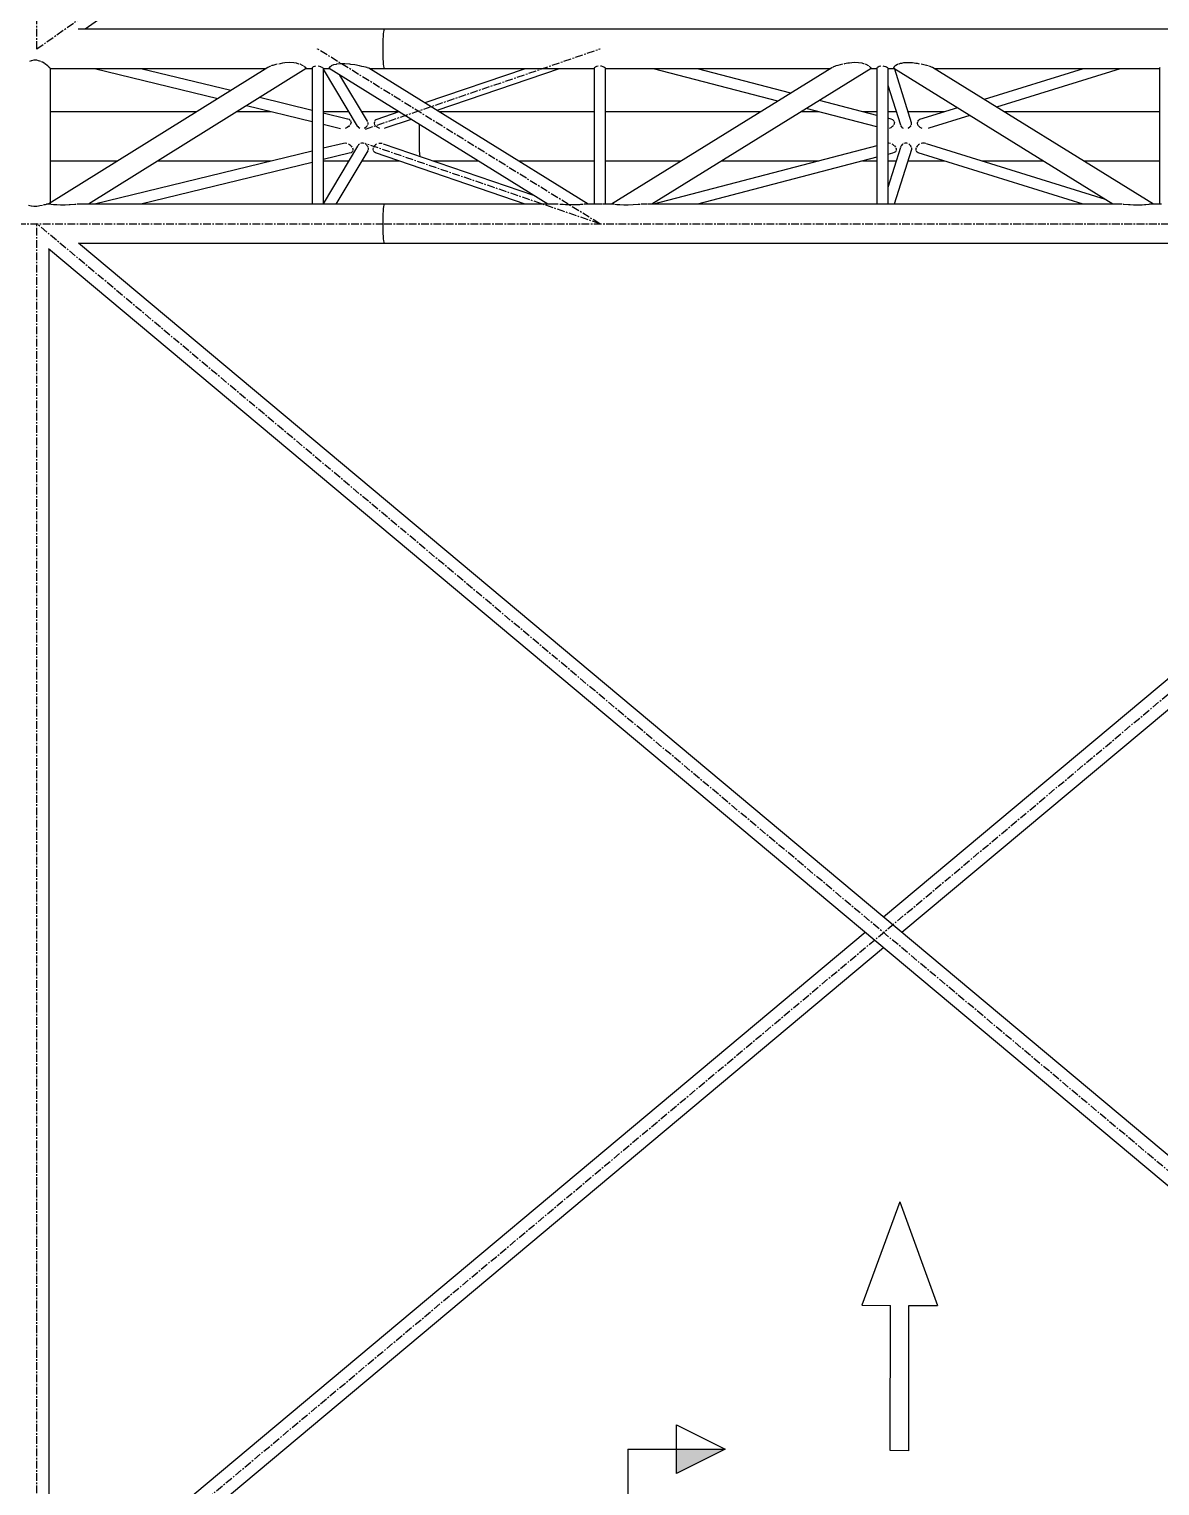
# Model space of a CAD drawing. Header units: millimetres. Extents: x 5143 to 30813, y 232 to 21408.
# Drawn here: x 10088 to 11253, y 17630 to 19131 of the extents above; entities that cross this region are included whole.
import ezdxf

# ---------------------------------------------------------------- set-up
doc = ezdxf.new("R2010")
doc.units = ezdxf.units.MM
doc.header["$LTSCALE"] = 0.25
doc.linetypes.add('CENTER', pattern=[50.8, 31.75, -6.35, 6.35, -6.35])
doc.linetypes.add('XKITLINE00', pattern=[0])

msp = doc.modelspace()

# ---------------------------------------------------------------- linework, layer by layer
at = {"color": 8, "linetype": 'CENTER'}
for p, q in [((10096.4, 19110.3), (11068.2, 19795.1)), ((10096.4, 19110.3), (10096.5, 19431.6)), ((10676, 18930.3), (10385.5, 19110.3)), ((10434.8, 19027.8), (10676, 19110.3)), ((10676, 18930.3), (10434.8, 19012.8)), ((9200.8, 18930.3), (10454.1, 18930.3)), ((10096.4, 17470.3), (11840, 18930.3)), ((11840, 17470.3), (10096.4, 18930.3)), ((10096.4, 17470.3), (10096.4, 18930.3)), ((10454.1, 18930.3), (11840, 18930.3))]:
    msp.add_line(p, q, dxfattribs=at)
at = {"color": 8, "linetype": 'XKITLINE00'}
for p, q in [((11040.9, 19760.9), (10146.3, 19130.6)), ((10454.1, 19130.6), (10138.8, 19130.6)), ((10453.8, 19130.3), (10453.6, 19129.4)), ((10453.8, 19130.3), (10453.6, 19129.4)), ((10454.1, 19130.6), (10453.8, 19130.3)), ((10454.1, 19130.6), (10453.8, 19130.3)), ((11718.1, 19130.6), (10454.1, 19130.6)), ((10452.7, 19117.2), (10452.6, 19113.8)), ((10452.8, 19120.4), (10452.7, 19117.2)), ((10452.9, 19123.3), (10452.8, 19120.4)), ((10453.1, 19125.8), (10452.9, 19123.3)), ((10453.3, 19127.9), (10453.1, 19125.8)), ((10453.6, 19129.4), (10453.3, 19127.9)), ((10452.6, 19113.8), (10452.6, 19110.3)), ((10452.6, 19110.3), (10452.6, 19106.7)), ((10452.6, 19106.7), (10452.7, 19103.3)), ((10452.7, 19103.3), (10452.8, 19100.1)), ((10452.8, 19100.1), (10452.9, 19097.2)), ((10090.5, 19098.1), (10088.9, 19097.4)), ((10090.9, 19098.1), (10090.5, 19098.1)), ((10093.3, 19098.8), (10090.9, 19098.1)), ((10096.4, 19098.7), (10093.3, 19098.8)), ((10098.2, 19098.1), (10096.4, 19098.7)), ((10099.4, 19097.8), (10098.2, 19098.1)), ((10100.5, 19097.4), (10099.4, 19097.8)), ((10102.3, 19096.6), (10101.3, 19097)), ((10103.9, 19095.5), (10102.3, 19096.6)), ((10104.9, 19095), (10103.9, 19095.5)), ((10105, 19094.8), (10104.9, 19095)), ((10107.1, 19093.3), (10105.4, 19094.5)), ((10107.6, 19092.8), (10107.1, 19093.3)), ((10108.7, 19091.9), (10107.9, 19092.6)), ((10108.7, 19091.9), (10108.9, 19091.6)), ((10109.2, 19091.3), (10108.9, 19091.6)), ((10334.1, 19091.1), (10108.9, 18950.9)), ((10109.7, 19090.9), (10109.4, 19091.1)), ((10109.7, 19090.9), (10109.8, 19090.5)), ((10109.8, 19090.5), (10109.9, 19090.3)), ((10110, 19090.3), (10110, 19090.2)), ((10110, 19090.2), (10110, 18951.6)), ((10332.2, 19090), (10110, 19090)), ((10373.8, 19090.2), (10149.6, 18950.6)), ((10282.6, 19059), (10155.7, 19090)), ((10296, 19067.4), (10203.6, 19090)), ((10334.9, 19091.6), (10334.3, 19091.3)), ((10335.6, 19092), (10334.9, 19091.6)), ((10337.1, 19092.6), (10335.6, 19092)), ((10338.5, 19093.1), (10337.7, 19092.8)), ((10339.4, 19093.3), (10338.5, 19093.1)), ((10342.5, 19094.2), (10339.4, 19093.3)), ((10344, 19094.5), (10342.5, 19094.2)), ((10347, 19095.1), (10345.5, 19094.8)), ((10349.5, 19095.5), (10347, 19095.1)), ((10351.8, 19095.9), (10349.5, 19095.5)), ((10356.6, 19096.2), (10351.8, 19095.9)), ((10360.9, 19096), (10356.6, 19096.2)), ((10363.7, 19095.5), (10360.9, 19096)), ((10364.5, 19095.4), (10363.7, 19095.5)), ((10366.5, 19094.8), (10364.5, 19095.4)), ((10369.9, 19093.4), (10367.6, 19094.5)), ((10367.6, 19094.5), (10367.6, 19094.5)), ((10369.9, 19093.4), (10370, 19093.3)), ((10370.9, 19092.8), (10370, 19093.3)), ((10371.8, 19092.4), (10371.4, 19092.6)), ((10371.8, 19092.4), (10372.4, 19091.6)), ((10373, 19091.4), (10372.4, 19091.6)), ((10373, 19091.4), (10373, 19091.3)), ((10373.2, 19091.1), (10373.6, 19090.6)), ((10379.8, 19090), (10373.5, 19090)), ((10373.6, 19090.6), (10373.6, 19090.5)), ((10373.6, 19090.5), (10373.7, 19090.3)), ((10373.8, 19090.3), (10373.8, 19090.2)), ((10380, 19091.1), (10379.8, 19090.8)), ((10379.8, 19090.8), (10379.8, 18950.6)), ((10380.6, 19091.6), (10380.1, 19091.3)), ((10380.1, 19091.3), (10380.1, 19091.3)), ((10380.9, 19091.8), (10380.6, 19091.6)), ((10382.2, 19092.4), (10380.9, 19091.8)), ((10383.4, 19092.6), (10382.2, 19092.4)), ((10387.4, 19092.3), (10386, 19092.6)), ((10388.9, 19091.8), (10387.4, 19092.3)), ((10389.3, 19091.6), (10388.9, 19091.8)), ((10390.2, 19091.3), (10389.3, 19091.6)), ((10390.2, 19091.3), (10390.2, 19091.3)), ((10390.9, 19090.7), (10390.4, 19091.1)), ((10390.9, 19090.7), (10391.1, 19090.5)), ((10391.1, 19090.5), (10391.2, 19090.3)), ((10391.2, 19090.3), (10391.2, 18950.6)), ((10397.5, 19090), (10391.2, 19090)), ((10391.2, 19089.6), (10426.4, 19030.7)), ((10397.3, 19091), (10397, 19090.4)), ((10397.3, 19090.2), (10397, 19090.4)), ((10398, 19091.9), (10397.3, 19091)), ((10397.3, 19091), (10397.3, 19091)), ((10397.3, 19090.2), (10397.3, 19090.1)), ((10622.5, 18950.6), (10397.3, 19090.1)), ((10399.1, 19092.4), (10398, 19091.9)), ((10399.6, 19092.9), (10399.1, 19092.4)), ((10401.8, 19093.8), (10399.6, 19092.9)), ((10404.6, 19094.4), (10401.8, 19093.8)), ((10404.9, 19094.5), (10404.6, 19094.4)), ((10408.8, 19095), (10404.9, 19094.5)), ((10413.4, 19095), (10408.8, 19095)), ((10418.6, 19094.6), (10413.4, 19095)), ((10419.6, 19094.4), (10418.6, 19094.6)), ((10423.8, 19093.9), (10419.6, 19094.4)), ((10428.8, 19093), (10423.8, 19093.9)), ((10430.9, 19092.4), (10428.8, 19093)), ((10433.1, 19092), (10430.9, 19092.4)), ((10436.4, 19091.1), (10433.1, 19092)), ((10436.6, 19091), (10436.4, 19091.1)), ((10438.2, 19090.5), (10436.6, 19091)), ((10664, 18950.6), (10438.2, 19090.5)), ((10454.1, 19090), (10439, 19090)), ((10452.9, 19097.2), (10453.1, 19094.7)), ((10453.1, 19094.7), (10453.3, 19092.7)), ((10453.3, 19092.7), (10453.6, 19091.2)), ((10453.6, 19091.2), (10453.8, 19090.3)), ((10453.6, 19091.2), (10453.8, 19090.3)), ((10453.8, 19090.3), (10454.1, 19090)), ((10453.8, 19090.3), (10454.1, 19090)), ((10670.3, 19090), (10454.1, 19090)), ((10599.1, 19090), (10495.9, 19054.7)), ((10634.3, 19090), (10508.4, 19046.9)), ((10670.6, 19091.1), (10670.3, 19090.6)), ((10670.3, 19090.6), (10670.3, 18950.6)), ((10671.4, 19091.6), (10670.8, 19091.3)), ((10672.7, 19092.2), (10671.4, 19091.7)), ((10671.4, 19091.7), (10671.4, 19091.6)), ((10674.3, 19092.6), (10672.7, 19092.2)), ((10677.8, 19092.5), (10676.9, 19092.6)), ((10679.4, 19092), (10677.8, 19092.5)), ((10680.2, 19091.6), (10679.4, 19092)), ((10680.6, 19091.4), (10680.2, 19091.6)), ((10680.9, 19091.3), (10680.6, 19091.4)), ((10681.5, 19090.9), (10681.1, 19091.1)), ((10681.5, 19090.9), (10681.7, 19090.5)), ((10681.7, 19090.4), (10681.7, 19090.5)), ((10681.7, 19090.4), (10681.7, 18950.6)), ((10913.5, 19090), (10681.7, 19090)), ((10915.1, 19091), (10688.1, 18950.6)), ((10955.4, 19090.2), (10729.6, 18950.6)), ((10859.5, 19056.6), (10731.5, 19090)), ((10872.9, 19064.9), (10776.5, 19090)), ((10915.3, 19091.1), (10915.1, 19091)), ((10916.2, 19091.6), (10915.6, 19091.3)), ((10916.6, 19091.8), (10916.2, 19091.6)), ((10918.6, 19092.6), (10916.6, 19091.8)), ((10919.5, 19092.9), (10919.2, 19092.8)), ((10921, 19093.3), (10919.5, 19092.9)), ((10923.5, 19094), (10921, 19093.3)), ((10925.8, 19094.5), (10923.5, 19094)), ((10928.1, 19095), (10927.2, 19094.8)), ((10931.4, 19095.5), (10928.1, 19095)), ((10933, 19095.8), (10931.4, 19095.5)), ((10937.9, 19096.2), (10933, 19095.8)), ((10942.3, 19096.1), (10937.9, 19096.2)), ((10946.1, 19095.5), (10942.3, 19096.1)), ((10948.7, 19094.8), (10946.1, 19095.5)), ((10951.6, 19093.6), (10949.6, 19094.5)), ((10952, 19093.3), (10951.6, 19093.6)), ((10952.9, 19092.8), (10952, 19093.3)), ((10953.5, 19092.5), (10953.4, 19092.6)), ((10953.5, 19092.5), (10954.3, 19091.6)), ((10954.6, 19091.5), (10954.3, 19091.6)), ((10954.6, 19091.5), (10954.8, 19091.3)), ((10954.9, 19091.1), (10955.3, 19090.7)), ((10961.3, 19090), (10955, 19090)), ((10955.3, 19090.7), (10955.1, 19090.5)), ((10955.1, 19090.5), (10955.3, 19090.3)), ((10955.3, 19090.3), (10955.4, 19090.2)), ((10961.6, 19091.1), (10961.3, 19090.6)), ((10961.3, 19090.6), (10961.3, 18950.6)), ((10962.4, 19091.6), (10961.8, 19091.3)), ((10962.5, 19091.7), (10962.4, 19091.6)), ((10963.8, 19092.3), (10962.5, 19091.7)), ((10965.4, 19092.6), (10963.8, 19092.3)), ((10968.9, 19092.4), (10967.7, 19092.6)), ((10970.5, 19091.9), (10968.9, 19092.4)), ((10971.1, 19091.6), (10970.5, 19091.9)), ((10971.7, 19091.4), (10971.1, 19091.6)), ((10971.9, 19091.3), (10971.7, 19091.4)), ((10972.5, 19090.8), (10972.1, 19091.1)), ((10972.5, 19090.8), (10972.7, 19090.5)), ((10972.7, 19090.5), (10972.7, 19090.4)), ((10972.7, 19090.4), (10972.7, 18950.6)), ((10979.1, 19090), (10972.7, 19090)), ((10978.5, 19091.1), (10978.5, 19090.5)), ((10978.6, 19090.3), (10978.5, 19090.5)), ((10979, 19091.6), (10978.6, 19091.3)), ((10978.9, 19090.1), (10978.7, 19090.3)), ((11204.4, 18950.6), (10978.9, 19090.1)), ((10979.2, 19092.2), (10979, 19091.6)), ((10979.8, 19092.6), (10979.2, 19092.2)), ((10979.4, 19089.8), (10996.7, 19034.5)), ((10980.6, 19093.2), (10980.1, 19092.8)), ((10980.8, 19093.2), (10980.6, 19093.2)), ((10982.5, 19094.3), (10980.8, 19093.2)), ((10983.3, 19094.6), (10982.5, 19094.3)), ((10985.4, 19095.2), (10984.1, 19094.8)), ((10986.8, 19095.4), (10985.4, 19095.2)), ((10988.9, 19095.9), (10986.8, 19095.4)), ((10993.2, 19096.1), (10988.9, 19095.9)), ((10998.1, 19095.9), (10993.2, 19096.1)), ((11001.3, 19095.4), (10998.1, 19095.9)), ((11003.3, 19095.2), (11001.3, 19095.4)), ((11005.4, 19094.8), (11003.3, 19095.2)), ((11008.2, 19094.3), (11006.9, 19094.6)), ((11012.5, 19093.2), (11008.2, 19094.3)), ((11012.8, 19093.2), (11012.5, 19093.2)), ((11014.1, 19092.8), (11012.8, 19093.2)), ((11016.3, 19092.1), (11014.8, 19092.6)), ((11017.7, 19091.6), (11016.3, 19092.1)), ((11018.5, 19091.3), (11017.7, 19091.6)), ((11246, 18950.6), (11018.7, 19091.2)), ((11252.3, 19090), (11020.6, 19090)), ((11173.7, 19090), (11071.8, 19058.3)), ((11211.8, 19090), (11084.6, 19050.4)), ((11252.6, 19091.1), (11252.3, 19090.6)), ((11252.3, 19090.6), (11252.3, 18950.6)), ((10408.2, 19083.3), (10436.7, 19035.8)), ((10972.7, 19073), (10985.6, 19032)), ((10379.8, 19047), (10325.7, 19060.2)), ((10961.3, 19041.8), (10902.1, 19057.3)), ((10261.1, 19045.7), (10110, 19045.7)), ((10337.4, 19045.7), (10302.4, 19045.7)), ((10379.8, 19035.3), (10312.2, 19051.8)), ((10417.5, 19045.7), (10391.2, 19045.7)), ((10416.4, 19038.1), (10391.2, 19044.3)), ((10469, 19045.7), (10430.7, 19045.7)), ((10469.2, 19045.5), (10446.4, 19037.7)), ((10670.3, 19045.7), (10510.5, 19045.7)), ((10841.9, 19045.7), (10681.7, 19045.7)), ((10901.6, 19045.7), (10883.3, 19045.7)), ((10961.3, 19030.1), (10888.7, 19049)), ((10961.3, 19045.7), (10946.6, 19045.7)), ((10981.3, 19045.7), (10972.7, 19045.7)), ((11031.3, 19045.7), (10993.2, 19045.7)), ((11044.2, 19049.7), (11005.3, 19037.6)), ((11057, 19041.8), (11014.7, 19028.7)), ((11252.3, 19045.7), (11092.2, 19045.7)), ((10409.1, 19028.2), (10391.2, 19032.6)), ((10416, 19029.4), (10413.9, 19028.5)), ((10417.3, 19030.3), (10416, 19029.4)), ((10418.2, 19037.5), (10416.7, 19038)), ((10417.7, 19030.6), (10417.3, 19030.3)), ((10418.5, 19031.5), (10417.7, 19030.6)), ((10418.7, 19037.1), (10418.2, 19037.5)), ((10419.4, 19036.6), (10418.7, 19037.1)), ((10419.7, 19033.8), (10419.1, 19032.1)), ((10419.4, 19036.6), (10419.8, 19035.5)), ((10419.9, 19035), (10419.7, 19033.9)), ((10419.7, 19033.9), (10419.7, 19033.8)), ((10426.4, 19030.7), (10426.8, 19030.3)), ((10426.8, 19030.3), (10427.5, 19029.4)), ((10428.9, 19028.5), (10427.5, 19029.4)), ((10434.1, 19028.7), (10433.4, 19028.5)), ((10435.5, 19029.8), (10434.1, 19028.7)), ((10435.8, 19030.3), (10435.5, 19029.8)), ((10436.5, 19031.2), (10435.8, 19030.3)), ((10436.7, 19031.5), (10436.5, 19031.2)), ((10436.7, 19035.8), (10436.8, 19035.5)), ((10436.9, 19034.9), (10437.1, 19034.3)), ((10437.1, 19032.7), (10436.9, 19032.1)), ((10437.1, 19034.3), (10437.1, 19033.8)), ((10437.1, 19033.8), (10437.1, 19032.7)), ((10444, 19035), (10443.9, 19034)), ((10443.9, 19034), (10444.2, 19032.4)), ((10443.9, 19034), (10443.9, 19034)), ((10444.9, 19036.8), (10444, 19035.5)), ((10444, 19035.5), (10444, 19035.5)), ((10444.2, 19032.4), (10444.4, 19032.1)), ((10444.8, 19031.6), (10445.3, 19030.9)), ((10445.5, 19037.2), (10444.9, 19036.8)), ((10445.8, 19030.5), (10445.3, 19030.9)), ((10446.4, 19037.7), (10445.5, 19037.2)), ((10446.8, 19029.6), (10445.8, 19030.5)), ((10448.8, 19028.7), (10446.8, 19029.6)), ((10449.7, 19028.5), (10448.8, 19028.7)), ((10455.6, 19028.9), (10454.2, 19028.5)), ((10481.7, 19037.8), (10455.6, 19028.9)), ((10490, 19028.1), (10489.9, 19024.2)), ((10490.1, 19031.8), (10490, 19028.1)), ((10490.1, 19032.6), (10490.1, 19031.8)), ((10976, 19038), (10972.7, 19038.9)), ((10975.6, 19029.2), (10973.9, 19028.5)), ((10977, 19030.3), (10975.6, 19029.2)), ((10977.8, 19037.4), (10976, 19038)), ((10977.3, 19030.5), (10977, 19030.3)), ((10978.3, 19031.5), (10977.3, 19030.5)), ((10978.2, 19037), (10977.8, 19037.4)), ((10978.9, 19036.4), (10978.2, 19037)), ((10979.3, 19033.6), (10978.8, 19032.1)), ((10978.9, 19036.4), (10979.3, 19035.5)), ((10979.5, 19034.9), (10979.3, 19033.8)), ((10979.3, 19033.8), (10979.3, 19033.6)), ((10985.8, 19031.5), (10986.2, 19030.5)), ((10986.2, 19030.5), (10986.4, 19030.3)), ((10986.4, 19030.3), (10987.3, 19029.2)), ((10988.6, 19028.5), (10987.3, 19029.2)), ((10994, 19028.8), (10993.2, 19028.5)), ((10995.3, 19029.9), (10994, 19028.8)), ((10995.6, 19030.3), (10995.3, 19029.9)), ((10996.3, 19031.3), (10995.6, 19030.3)), ((10996.4, 19031.5), (10996.3, 19031.3)), ((10996.8, 19032.9), (10996.6, 19032.1)), ((10996.7, 19034.5), (10996.7, 19033.8)), ((10996.7, 19033.8), (10996.8, 19032.9)), ((11003, 19034.9), (11002.9, 19033.9)), ((11002.9, 19033.9), (11002.9, 19033.8)), ((11002.9, 19033.8), (11003.3, 19032.3)), ((11003.9, 19036.7), (11003.1, 19035.5)), ((11003.3, 19032.3), (11003.4, 19032.1)), ((11003.8, 19031.5), (11004.4, 19030.7)), ((11004.4, 19037), (11003.9, 19036.7)), ((11005.3, 19037.6), (11004.4, 19037)), ((11005, 19030.3), (11004.4, 19030.7)), ((11006, 19029.4), (11005, 19030.3)), ((11007.9, 19028.5), (11006, 19029.4)), ((11014.7, 19028.7), (11014.1, 19028.5)), ((10412, 19013), (10391.2, 19008)), ((10426.7, 19010.3), (10391.2, 18950.9)), ((10414.2, 19013.1), (10412, 19013)), ((10415.6, 19012.8), (10414.2, 19013.1)), ((10418.4, 19011.7), (10417.4, 19012.2)), ((10419.3, 19010.9), (10418.4, 19011.7)), ((10420, 19010.3), (10419.3, 19010.9)), ((10420, 19010.3), (10420.9, 19009.1)), ((10427.2, 19010.9), (10426.7, 19010.3)), ((10427.7, 19011.6), (10427.2, 19010.9)), ((10428.5, 19012.2), (10427.7, 19011.6)), ((10430.8, 19013.1), (10429.7, 19012.8)), ((10432.5, 19013.1), (10430.8, 19013.1)), ((10433.4, 19012.8), (10432.5, 19013.1)), ((10435.7, 19011.5), (10434.8, 19012.2)), ((10435.7, 19011.5), (10436.2, 19010.9)), ((10436.2, 19010.9), (10436.8, 19010.2)), ((10436.8, 19010.2), (10437.2, 19009.1)), ((10443.7, 19010.2), (10443, 19009.1)), ((10444.4, 19010.8), (10443.7, 19010.2)), ((10445.1, 19011.5), (10444.4, 19010.8)), ((10446.3, 19012.1), (10445.1, 19011.5)), ((10449.2, 19013), (10448.4, 19012.8)), ((10451.4, 19012.9), (10449.2, 19013)), ((10451.9, 19012.8), (10451.4, 19012.9)), ((10608.1, 18959.5), (10453.5, 19012.4)), ((10489.9, 19024.2), (10489.9, 19020.3)), ((10489.9, 19020.3), (10489.9, 19016.3)), ((10489.9, 19016.3), (10490, 19012.4)), ((10490, 19012.4), (10490.1, 19008.7)), ((10961.3, 19010.4), (10731.5, 18950.6)), ((10973.7, 19013.2), (10972.7, 19013.1)), ((10975.5, 19012.8), (10973.7, 19013.2)), ((10977.9, 19011.8), (10977.1, 19012.2)), ((10978.9, 19010.9), (10977.9, 19011.8)), ((10979.4, 19010.5), (10978.9, 19010.9)), ((10979.4, 19010.5), (10980.5, 19009.1)), ((10986.3, 19010.5), (10985.8, 19009.1)), ((10986.7, 19010.9), (10986.3, 19010.5)), ((10987.4, 19011.8), (10986.7, 19010.9)), ((10988, 19012.2), (10987.4, 19011.8)), ((10990.6, 19013.2), (10989.2, 19012.8)), ((10992.3, 19013.1), (10990.6, 19013.2)), ((10993, 19012.8), (10992.3, 19013.1)), ((10995.4, 19011.4), (10994.4, 19012.2)), ((10995.4, 19011.4), (10995.7, 19010.9)), ((10995.7, 19010.9), (10996.4, 19010)), ((10996.4, 19010), (10996.7, 19009.1)), ((11002.8, 19010.3), (11002, 19009.1)), ((11003.5, 19010.9), (11002.8, 19010.3)), ((11004.2, 19011.7), (11003.5, 19010.9)), ((11005.2, 19012.2), (11004.2, 19011.7)), ((11008.3, 19013.1), (11006.9, 19012.8)), ((11010.5, 19013.1), (11008.3, 19013.1)), ((11011.6, 19012.8), (11010.5, 19013.1)), ((11196.9, 18955.2), (11012.6, 19012.5)), ((10179.5, 18994.9), (10110, 18994.9)), ((10379.8, 19005.2), (10155.7, 18950.6)), ((10337.5, 18994.9), (10220.8, 18994.9)), ((10418.1, 19002.9), (10391.2, 18996.3)), ((10417.5, 18994.9), (10391.2, 18994.9)), ((10437.1, 19005.5), (10404.2, 18950.6)), ((10419.9, 19003.4), (10418.1, 19002.9)), ((10420.7, 19004), (10419.9, 19003.4)), ((10421.1, 19004.3), (10420.7, 19004)), ((10421.5, 19005.1), (10421.1, 19004.3)), ((10421.3, 19008.5), (10421.6, 19007.3)), ((10421.6, 19007.3), (10421.7, 19007.1)), ((10421.7, 19007.1), (10421.8, 19005.6)), ((10469.6, 18994.9), (10430.7, 18994.9)), ((10437.5, 19007), (10437.1, 19005.7)), ((10437.4, 19008.5), (10437.5, 19007.3)), ((10437.5, 19007.3), (10437.5, 19007)), ((10442.5, 19007.2), (10442.4, 19007)), ((10442.4, 19007), (10442.6, 19005.7)), ((10442.7, 19008.5), (10442.5, 19007.2)), ((10442.9, 19005.1), (10443.6, 19004.2)), ((10444, 19003.9), (10443.6, 19004.2)), ((10445, 19003.3), (10444, 19003.9)), ((10599.1, 18950.6), (10445, 19003.3)), ((10490.1, 19008.7), (10490.2, 19005.3)), ((10490.2, 19005.3), (10490.4, 19002.3)), ((10490.4, 19002.3), (10490.7, 18999.7)), ((10490.7, 18999.7), (10490.7, 18999.7)), ((10551, 18994.9), (10504.7, 18994.9)), ((10670.3, 18994.9), (10592.5, 18994.9)), ((10759.7, 18994.9), (10681.7, 18994.9)), ((10961.3, 18998.7), (10776.5, 18950.6)), ((10901.6, 18994.9), (10801.2, 18994.9)), ((10961.3, 18994.9), (10946.6, 18994.9)), ((10985.7, 19008.9), (10972.7, 18967.5)), ((10977.6, 19002.9), (10972.7, 19001.7)), ((10981.3, 18994.9), (10972.7, 18994.9)), ((10979.3, 19003.5), (10977.6, 19002.9)), ((10996.9, 19006.8), (10979.3, 18950.6)), ((10980, 19004.1), (10979.3, 19003.5)), ((10980.5, 19004.5), (10980, 19004.1)), ((10980.9, 19005.1), (10980.5, 19004.5)), ((10980.8, 19008.5), (10981.1, 19007.3)), ((10981.1, 19007.3), (10981.2, 19005.8)), ((10981.2, 19005.8), (10981.1, 19005.7)), ((11031.3, 18994.9), (10993.2, 18994.9)), ((10996.9, 19008.5), (10996.9, 19008.4)), ((10996.9, 19008.4), (10996.9, 19007.3)), ((10996.9, 19007.3), (10996.9, 19006.8)), ((11001.5, 19007.3), (11001.4, 19007.1)), ((11001.4, 19007.1), (11001.6, 19005.7)), ((11001.7, 19008.5), (11001.5, 19007.3)), ((11001.9, 19005.1), (11002.5, 19004.3)), ((11002.9, 19004.1), (11002.5, 19004.3)), ((11003.9, 19003.4), (11002.9, 19004.1)), ((11173.7, 18950.6), (11003.9, 19003.4)), ((11132.8, 18994.9), (11069.5, 18994.9)), ((11252.3, 18994.9), (11174.4, 18994.9)), ((10379.8, 18993.5), (10203.6, 18950.6)), ((10103.9, 18949.8), (10102.8, 18949.4)), ((10104.9, 18949.9), (10103.9, 18949.8)), ((10105.9, 18950.2), (10104.9, 18949.9)), ((10107.1, 18950.5), (10106.2, 18950.3)), ((10108.2, 18950.5), (10107.1, 18950.5)), ((10108.6, 18950.6), (10108.4, 18950.6)), ((10108.7, 18950.7), (10108.5, 18950.6)), ((10109.3, 18951.2), (10108.7, 18950.7)), ((10109.5, 18950.5), (10108.8, 18950.5)), ((10109.4, 18951.2), (10109.3, 18951.2)), ((10110, 18950.5), (10109.5, 18950.5)), ((10110.8, 18950.3), (10110, 18950.5)), ((10113.7, 18949.9), (10111.2, 18950.2)), ((10115.5, 18949.8), (10113.7, 18949.9)), ((10116.9, 18949.6), (10115.5, 18949.8)), ((10120.9, 18949.4), (10116.9, 18949.6)), ((10125.6, 18949.5), (10120.9, 18949.4)), ((10129.7, 18949.8), (10125.6, 18949.5)), ((10130.7, 18949.8), (10129.7, 18949.8)), ((10135.6, 18950.1), (10130.7, 18949.8)), ((10136.9, 18950.2), (10135.6, 18950.1)), ((10140.3, 18950.5), (10138.1, 18950.3)), ((10140.7, 18950.5), (10140.3, 18950.5)), ((10144, 18950.5), (10140.7, 18950.5)), ((10144.1, 18950.5), (10144, 18950.5)), ((10381.7, 18950.6), (10144.5, 18950.6)), ((10382.2, 18950.5), (10382.1, 18950.5)), ((10383.8, 18950.5), (10382.2, 18950.5)), ((10385.6, 18950.5), (10383.8, 18950.5)), ((10387.4, 18950.5), (10385.6, 18950.5)), ((10387.5, 18950.5), (10387.4, 18950.5)), ((10454.1, 18950.6), (10387.9, 18950.6)), ((10453.8, 18950.3), (10453.6, 18949.4)), ((10453.8, 18950.3), (10453.6, 18949.4)), ((10454.1, 18950.6), (10453.8, 18950.3)), ((10454.1, 18950.6), (10453.8, 18950.3)), ((10627.2, 18950.6), (10454.1, 18950.6)), ((10629.3, 18950.5), (10627.7, 18950.5)), ((10630, 18950.5), (10629.3, 18950.5)), ((10633.2, 18950.3), (10630, 18950.5)), ((10638.2, 18950), (10635, 18950.2)), ((10640.6, 18949.9), (10638.2, 18950)), ((10643.2, 18949.7), (10640.6, 18949.9)), ((10648.1, 18949.6), (10643.2, 18949.7)), ((10652.5, 18949.7), (10648.1, 18949.6)), ((10655.1, 18949.9), (10652.5, 18949.7)), ((10656.1, 18950), (10655.1, 18949.9)), ((10659, 18950.2), (10656.1, 18950)), ((10661.4, 18950.5), (10659.9, 18950.3)), ((10661.5, 18950.5), (10661.4, 18950.5)), ((10662.8, 18950.5), (10661.5, 18950.5)), ((10672.5, 18950.6), (10663, 18950.6)), ((10671.4, 18950.6), (10671.4, 18950.6)), ((10674.3, 18950.5), (10673.1, 18950.5)), ((10676, 18950.5), (10674.3, 18950.5)), ((10677.8, 18950.5), (10676, 18950.5)), ((10678.3, 18950.5), (10677.8, 18950.5)), ((10688.6, 18950.6), (10678.8, 18950.6)), ((10689.3, 18950.5), (10688.7, 18950.5)), ((10690.2, 18950.5), (10689.3, 18950.5)), ((10690.9, 18950.3), (10690.2, 18950.5)), ((10693.5, 18949.9), (10691.5, 18950.2)), ((10695.9, 18949.8), (10693.5, 18949.9)), ((10696.8, 18949.6), (10695.9, 18949.8)), ((10700.7, 18949.4), (10696.8, 18949.6)), ((10705.3, 18949.5), (10700.7, 18949.4)), ((10710.5, 18949.8), (10705.3, 18949.5)), ((10715.4, 18950), (10710.5, 18949.8)), ((10717.6, 18950.2), (10715.4, 18950)), ((10720.1, 18950.4), (10718.8, 18950.3)), ((10721.1, 18950.5), (10720.1, 18950.4)), ((10723.9, 18950.5), (10721.1, 18950.5)), ((10724.6, 18950.5), (10723.9, 18950.5)), ((10963.5, 18950.6), (10725, 18950.6)), ((10962.5, 18950.6), (10962.4, 18950.6)), ((10965.4, 18950.5), (10963.8, 18950.5)), ((10967.2, 18950.5), (10965.4, 18950.5)), ((10968.9, 18950.5), (10967.2, 18950.5)), ((10969.4, 18950.5), (10968.9, 18950.5)), ((11208, 18950.6), (10969.9, 18950.6)), ((11211.3, 18950.5), (11208.4, 18950.5)), ((11211.6, 18950.5), (11211.3, 18950.5)), ((11213.9, 18950.3), (11211.6, 18950.5)), ((11215.7, 18950.1), (11215, 18950.2)), ((11220.4, 18949.8), (11215.7, 18950.1)), ((11222.3, 18949.8), (11220.4, 18949.8)), ((11225.5, 18949.5), (11222.3, 18949.8)), ((11230.3, 18949.4), (11225.5, 18949.5)), ((11234.6, 18949.5), (11230.3, 18949.4)), ((11236.8, 18949.8), (11234.6, 18949.5)), ((11238.3, 18949.8), (11236.8, 18949.8)), ((11241.3, 18950.1), (11238.3, 18949.8)), ((11241.6, 18950.2), (11241.3, 18950.1)), ((11243.3, 18950.5), (11242.2, 18950.3)), ((11243.4, 18950.5), (11243.3, 18950.5)), ((11245, 18950.5), (11243.4, 18950.5)), ((11254.4, 18950.6), (11245.2, 18950.6)), ((10090.5, 18948.5), (10087.9, 18949.1)), ((10090.9, 18948.5), (10090.5, 18948.5)), ((10093.3, 18948.1), (10090.9, 18948.5)), ((10096.4, 18948.1), (10093.3, 18948.1)), ((10098.2, 18948.5), (10096.4, 18948.1)), ((10099.4, 18948.6), (10098.2, 18948.5)), ((10102.3, 18949.2), (10099.4, 18948.6)), ((10452.7, 18937.2), (10452.6, 18933.8)), ((10452.8, 18940.4), (10452.7, 18937.2)), ((10453, 18943.3), (10452.8, 18940.4)), ((10453.1, 18945.8), (10453, 18943.3)), ((10453.4, 18947.9), (10453.1, 18945.8)), ((10453.6, 18949.4), (10453.4, 18947.9)), ((10452.6, 18933.8), (10452.6, 18930.3)), ((10452.6, 18930.3), (10452.6, 18926.7)), ((10452.6, 18926.7), (10452.7, 18923.3)), ((10452.7, 18923.3), (10452.8, 18920.1)), ((10452.8, 18920.1), (10453, 18917.2)), ((11763.8, 17550), (10139.3, 18910.2)), ((10454.1, 18910), (10139.6, 18910)), ((10453, 18917.2), (10453.1, 18914.7)), ((10453.1, 18914.7), (10453.4, 18912.7)), ((10453.4, 18912.7), (10453.6, 18911.2)), ((10453.6, 18911.2), (10453.8, 18910.3)), ((10453.6, 18911.2), (10453.8, 18910.3)), ((10453.8, 18910.3), (10454.1, 18910)), ((10453.8, 18910.3), (10454.1, 18910)), ((11718.1, 18910), (10454.1, 18910)), ((11763.8, 17518.2), (10108.5, 18904.3)), ((10108.6, 18904.2), (10108.6, 17496.4)), ((11763.8, 18882.4), (10968.2, 18216.2)), ((11763.8, 18850.6), (10987.2, 18200.3)), ((10949.2, 18200.3), (10107.8, 17495.7)), ((10968.2, 18184.4), (10139.6, 17490.6))]:
    msp.add_line(p, q, dxfattribs=at)
at = {"color": 1}
for p, q in [((10985, 17922.9), (10945.9, 17816.4)), ((10985, 17922.9), (11023.8, 17816.3)), ((10945.9, 17816.4), (10975.2, 17816.3)), ((10975, 17666.7), (10975.2, 17816.3)), ((10994.2, 17666.6), (10994.4, 17816.3)), ((10994.4, 17816.3), (11023.8, 17816.3)), ((10994.2, 17666.6), (10975, 17666.7))]:
    msp.add_line(p, q, dxfattribs=at)
at = {"color": 30, "linetype": 'XKITLINE00'}
for p, q in [((10755, 17643.2), (10755, 17693.2)), ((10755, 17693.2), (10805, 17668.2)), ((10805, 17668.2), (10755, 17643.2))]:
    msp.add_line(p, q, dxfattribs=at)
at = {"color": 2, "linetype": 'XKITLINE00'}
for q in [(10705, 17568.2), (10805, 17668.2)]:
    msp.add_line((10705, 17668.2), q, dxfattribs=at)
at = {"color": 8, "linetype": 'XKITLINE00'}
for centre in [(10096.4, 19110.3), (10096.4, 19110.3), (10385.5, 19110.3), (10676, 19110.3), (10434.8, 19027.8), (10434.8, 19012.8), (10096.4, 18930.3), (10096.4, 18930.3), (10454.1, 18930.3), (10454.1, 18930.3), (10676, 18930.3), (10676, 18930.3)]:
    msp.add_circle(centre, 0.05, dxfattribs=at)
at = {"color": 30, "linetype": 'Continuous'}
msp.add_solid([(10755, 17668.2), (10805, 17668.2), (10755, 17668.2), (10755, 17643.2)], dxfattribs=at)

doc.saveas('drawing.dxf')
